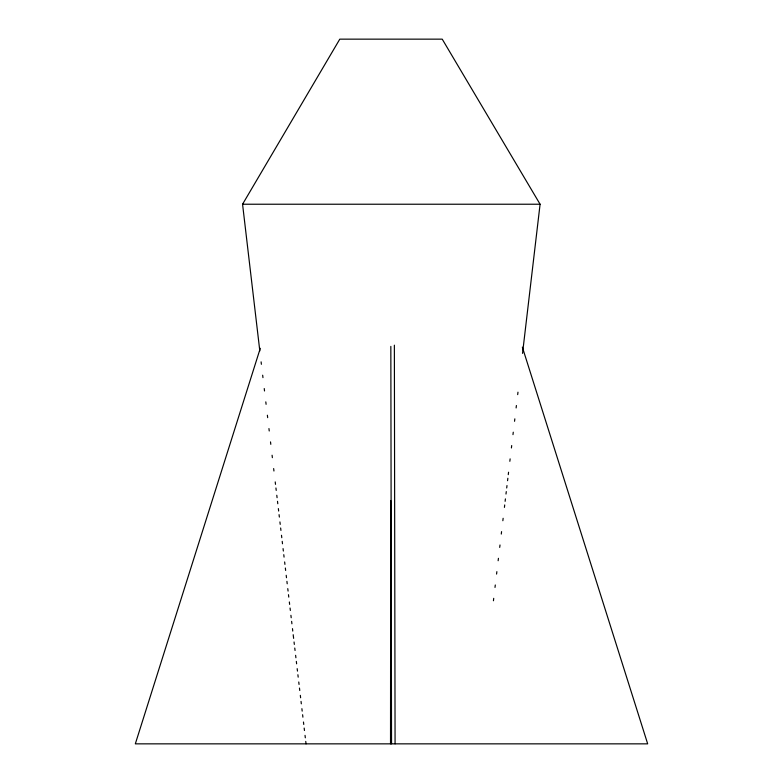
<?xml version="1.0" encoding="UTF-8"?>
<svg xmlns="http://www.w3.org/2000/svg" width="783" height="783" viewBox="0 0 783 783"><rect width="100%" height="100%" fill="white"/><g stroke="black" fill="none" stroke-linecap="round" stroke-linejoin="round"><path stroke-width="1.17" d="M390.521 743.85L390.707 500.484M493.437 600.757L493.721 598.329M495.003 587.416L495.296 584.989M496.579 574.076L496.862 571.659M498.145 560.736L498.428 558.318M499.711 547.405L500.004 544.978M501.286 534.065L501.57 531.637M502.852 520.724L503.136 518.297M504.418 507.384L504.702 504.957M505.133 501.316L505.417 498.898M505.994 494.044L506.278 491.616M506.699 487.985L506.993 485.558M507.56 480.703L507.844 478.276M508.275 474.645L508.559 472.218M509.841 461.304L510.125 458.877M511.407 447.964L511.7 445.537M512.982 434.624L513.266 432.196M514.548 421.283L514.832 418.856M516.114 407.943L516.398 405.525M517.69 394.612L517.974 392.185M522.535 353.378L540.084 204.226L442.229 39.15L339.793 39.15L242.564 204.226L259.819 350.95M260.279 348.308L135.322 743.85L647.678 743.85L522.359 347.143M242.564 204.226L540.084 204.226M261.101 361.863L261.385 364.291M262.667 375.204L262.961 377.631M264.243 388.544L264.527 390.971M265.809 401.885L266.093 404.312M267.375 415.225L267.669 417.652M268.951 428.565L269.235 430.983M270.517 441.906L270.801 444.323M272.083 455.236L272.367 457.663M273.659 468.577L273.942 471.004M275.224 481.917L275.508 484.344M275.939 487.985L276.223 490.403M276.791 495.257L277.074 497.685M277.505 501.316L277.789 503.743M278.366 508.598L278.65 511.025M279.071 514.656L279.365 517.083M279.932 521.938L280.216 524.365M280.647 527.996L280.931 530.424M281.498 535.278L281.782 537.696M282.213 541.337L282.497 543.764M283.064 548.609L283.358 551.036M283.779 554.677L284.063 557.105M284.64 561.949L284.924 564.377M285.355 568.018L285.638 570.445M286.206 575.29L286.49 577.717M286.921 581.358L287.204 583.785M287.772 588.63L288.066 591.057M288.487 594.698L288.77 597.116M289.348 601.97L289.632 604.398M290.062 608.029L290.346 610.456M290.914 615.311L291.198 617.738M291.628 621.369L291.912 623.797M292.48 628.651L292.764 631.078M293.194 634.71L293.625 638.351M294.056 641.991L294.339 644.409M294.76 648.05L295.054 650.477M295.622 655.322L295.905 657.749M296.336 661.39L296.62 663.818M297.188 668.662L297.471 671.09M297.902 674.731L298.186 677.158M298.763 682.003L299.047 684.43M299.468 688.071L299.762 690.498M300.329 695.343L300.613 697.77M301.044 701.411L301.328 703.829M301.895 708.684L302.179 711.111M302.61 714.742L302.894 717.169M303.461 722.024L303.755 724.451M304.176 728.082L304.46 730.51M305.037 735.364L305.321 737.792M305.752 741.423L306.036 743.85M394.368 345.176L395.072 743.85M390.834 346.399L391.539 743.85"/></g></svg>
